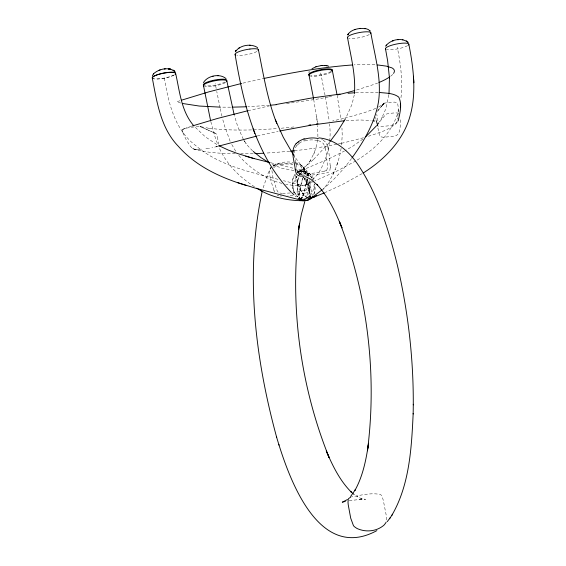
<?xml version="1.0" encoding="UTF-8"?>
<svg xmlns="http://www.w3.org/2000/svg" width="566" height="566" viewBox="0 0 566 566"><rect width="100%" height="100%" fill="white"/><g stroke="black" fill="none" stroke-linecap="round" stroke-linejoin="round"><path stroke-width="0.42" stroke-dasharray="2.83 2.12" d="M182.429 130.371L182.705 129.48L185.57 128.249L196.069 126.593L199.713 126.494L208.55 128.213L207.687 128.079C230.631 131.057 253.886 130.215 276.894 128.595M314.279 183.823L313.663 188.655A15.664 12.657 -49.9 0 1 312.517 191.782L310.826 194.57M400.452 119.773C399.992 125.518 401.478 136.399 392.91 136.25A71.139 66.052 46.2 0 1 391.375 136.498L383.5 137.29L380.196 136.71A1.776 1.648 46.2 0 1 379.807 136.349L377.614 126.756M330.24 167.685L329.844 170.401L328.641 171.88M307.31 176.068A16.209 3.332 -75.5 0 0 307.338 175.545L306.928 171.795A10.188 2.094 -75.5 0 0 306.383 171.484L296.138 168.958M317.894 136.788L317.703 125.546M386.557 519.949L386.486 517.246A54.124 50.254 46.2 0 0 386.373 516.058L383.359 500.627A44.311 41.148 46.2 0 0 382.531 497.903L381.265 495.25A3.127 2.908 46.2 0 0 380.43 494.486C370.963 492.547 360.889 495.186 351.451 496.884M329.752 141.139L330.12 134.552A53.013 20.652 73.7 0 0 329.936 128.171L329.589 123.982M271.928 170.515L272.798 176.705A92.753 74.047 36.8 0 0 273.208 178.46L276.434 188.924A37.094 29.687 36.5 0 0 277.149 190.65L278.543 192.773L281.875 193.346M397.905 116.412L398.315 107.653L397.573 102.97L394.53 102.092L387.943 102.566A23.928 22.215 46.2 0 0 384.427 103.231M400.976 97.734C402.985 80.846 400.565 63.831 397.304 47.261M329.66 141.896L326.787 155.325L321.559 167.833A183.731 71.578 73.7 0 1 317.208 174.745L311.965 180.596M341.574 145.03L342.218 135.267L341.97 128.058M307.027 178.948L305.258 187.99A16.86 3.467 -75.5 0 1 304.89 189.384A16.209 3.332 -75.5 0 1 304.494 190.763A15.416 3.17 -75.5 0 1 304.19 191.775L302.612 196.183M317.646 139.611L316.04 147.45L313.741 154.214L314.42 152.431L309.354 162.392L310.493 160.61L303.539 169.093L305.152 167.543L299.662 171.555L301.643 170.465L297.645 172.319M388.87 94.805L385.708 109.104L381.774 118.096L382.163 117.431L379.602 121.612M397.53 119.108L397.728 117.806M341.121 148.235C338.709 163.107 333.063 177.844 323.144 189.348M354.281 94.883L352.038 104.264L345.826 118.082M306.864 195.553L309.029 190.346L309.128 187.954A34.561 30.564 15.1 0 0 308.838 186.398M309.064 190.226L309.199 189.553L307.883 191.796M309.107 190.056L309.05 186.73L307.968 181.311M398.782 109.486C393.306 131.878 375.633 148.83 356.552 160.475M295.247 174.71C294.497 182.457 299.485 189.695 304.388 195.27M263.169 187.785L268.199 173.09L270.923 167.84L269.699 169.574L269.275 171.342L270.187 177.809A93.496 74.868 36.4 0 0 270.718 180.2M336.827 165.201L338.213 160.928M396.922 121.754L395.952 123.65A3.566 3.311 46.2 0 1 395.301 124.216L391.29 125.404A67.474 62.649 46.2 0 1 389.267 125.744L381.795 126.522L378.421 126.147M313.996 194.11L314.986 189.242L314.668 184.905M302.824 195.673L303.029 195.143A13.485 2.773 -75.5 0 0 304.091 192.1L305.258 187.99A17.978 3.693 -75.5 0 0 305.909 185.238M313.783 194.626L314.873 190.579A16.69 15.367 69.3 0 0 314.958 187.12L314.894 186.384A18.841 17.348 69.3 0 0 314.512 184.162M333.006 174.328L335.305 169.177M293.747 176.514A12.035 11.072 69.3 0 1 295.013 174.54L292.587 179.868L292.36 185.315A18.345 16.888 69.3 0 0 292.587 186.801A18.544 17.072 69.3 0 0 293.945 191.181L295.77 194.421A15.77 14.518 69.3 0 0 297.758 196.784M299.506 174.922L302.187 171.597A10.082 5.469 -89.6 0 1 302.824 171.272A9.749 5.285 -89.6 0 1 303.482 171.088L304.147 171.059A9.629 5.221 -89.6 0 1 304.812 171.187L305.463 171.477A10.068 5.462 -89.6 0 1 306.093 171.915L307.748 174.017L308.965 176.925A13.542 7.344 -89.6 0 0 308.208 174.922A12.155 6.594 -89.6 0 0 307.239 173.196A10.874 5.901 -89.6 0 0 306.687 172.496A10.337 5.603 -89.6 0 0 306.093 171.915L305.463 171.477A9.749 5.285 -89.6 0 0 304.812 171.187L304.147 171.059A9.707 5.264 -89.6 0 0 303.482 171.088L296.733 170.854L298.063 170.953M397.183 122.199C389.783 130.208 378.456 132.805 368.508 136.272M182.542 129.706L182.705 129.48A7.4 6.87 46.2 0 1 184.141 128.723M351.521 158.544C343.187 169.779 333.714 180.243 322.931 189.171M377.289 111.431L384.293 102.977L380.6 107.314M377.897 110.596L380.331 107.632M379.751 121.662L385.757 114.459A1.74 1.613 46.2 0 1 386.118 114.205L386.691 113.985A20.39 18.933 46.2 0 1 389.309 113.448A51.81 48.103 46.2 0 1 390.052 113.32L395.485 112.832L399.037 113.25M382.064 105.545L383.642 103.698A1.74 1.613 46.2 0 1 384.01 103.444L384.441 103.274M297.058 176.486C293.259 181 291.915 187.572 293.952 193.148M382.977 104.519L383.847 103.536L377.84 107.462M328.966 142.88L313.522 159.513L314.151 158.905L308.491 163.977L296.994 172.8M381.838 105.814L383.316 104.123M271.121 167.642L270.732 168.045L271.666 167.09M296.817 145.363C291.83 152.162 296.28 161.699 296.803 169.368A37.002 36.528 85.3 0 0 297.27 171.314L297.716 172.644M311.321 181.141C304.6 188.464 294.235 185.393 285.646 184.247M362.933 139.045L352.781 146.24L345.232 150.606M306.814 189.44L307.345 187.035A33.875 30.196 9.7 0 0 307.14 185.563L305.378 177.717M326.724 170.324L327.473 167.713A33.875 30.387 83.7 0 0 327.473 166.064L326.15 152.905A88.381 79.014 83.8 0 0 325.563 149.629M299.237 174.434C304.303 169.871 312.602 173.373 313.713 179.854M297.079 172.326L329.256 158.65L344.496 151.009M298.671 143.863L299.258 143.481M273.024 166.1C278.882 162.336 286.155 161.26 292.955 162.392M274.878 166.708L275.394 166.39M272.975 166.213L273.562 165.859M355.894 160.886L337.449 170.812L314.767 180.986M362.183 173.592L342.14 184.65L325.139 192.525M217.45 146.382L211.932 147.832M217.167 146.516L216.141 146.898L217.408 146.502M375.789 108.424L364.235 112.726L344.361 118.244M314.045 181.283L303.249 185.712L283.446 180.688M306.383 171.484L304.091 174.767A10.952 2.25 -75.5 0 1 304.487 173.911A10.245 2.108 -75.5 0 1 305.223 172.602A9.509 1.953 -75.5 0 1 305.845 171.809A9.565 1.967 -75.5 0 1 306.383 171.484L307.225 172.68M184.134 128.715L192.079 126.048M304.076 141.033L304.918 140.729M279.781 164.359L280.58 164.098M278.352 163.673L279.229 163.39M179.924 100.727L176.762 101.816L180.688 103.033M297.157 172.609A9.771 8.992 69.3 0 1 298.678 171.838L299.761 171.512A9.728 8.957 69.3 0 1 300.886 171.335C306.015 170.989 310.366 174.887 312.644 179.16A18.282 16.824 69.3 0 1 312.984 179.832M356.573 90.029L374.706 84.185A58.1 12.275 -11.1 0 0 377.572 83.082M304.359 190.473L293.789 192.582M363.443 137.75L345.38 142.399M303.482 171.088L302.187 171.597A11.087 6.014 -89.6 0 0 301.006 172.637A12.275 6.658 -89.6 0 0 299.973 174.073A13.846 7.507 -89.6 0 0 299.619 174.703M304.841 193.063L295.24 195.037M324.375 171.257L313.656 173.139L302.003 174.109M338.334 143.969L341.638 143.248M343.633 118.421L332.624 120.933M242.927 83.131L263.409 78.554M247.936 110.703L269.275 105.927M257.282 135.967L278.132 131.34M341.468 143.283L345.607 142.342M331.598 96.255L329.03 96.807M328.386 96.949L322.585 98.123A82.707 17.475 -11.1 0 1 316.776 99.213L286.269 103.62M336.763 144.295L317.668 147.768M294.447 150.804L313.953 148.327M300.886 171.335L299.761 171.512A9.622 8.858 69.3 0 0 298.678 171.838M313.635 148.377L317.929 147.726M349.194 500.684L361.688 499.254L359.353 499.396L365.601 499.339L360.698 498.526M209.477 148.214L209.045 148.278M208.691 148.327L205.55 148.738M292.962 195.348L287.875 195.857M293.881 126.975L280.517 128.298M201.864 149.148L201.425 149.183M289.742 151.292L265.079 153.174M290.209 192.992L282.236 193.353M269.381 105.318L247.866 106.719M346.059 120.593L359.912 119.964L371.162 120.537M200.583 149.261L199.055 149.374M306.991 175.828L325.634 173.104A12.105 11.079 79.9 0 0 328.669 172.092M198.899 149.389L195.1 149.396M355.667 92.668L369.52 92.201L379.899 92.513M301.749 174.116L299.039 173.896L297.872 172.984M253.179 153.655L240.755 153.811M230.588 107.179L221.759 107.151M281.55 196.041L280.014 195.97M235.237 153.768C221.051 153.244 206.378 153.174 192.822 148.589M297.758 171.986L300.143 173.097A14.214 4.945 68 0 1 301.657 174.682M293.966 170.543L281.401 168.123L271.255 163.928M278.819 195.815L277.149 195.27M294.957 162.739C301.678 163.015 305.208 169.22 306.291 175.149M295.049 163.036L301.013 165.279L303.977 169.163M297.865 173.132L301.048 174.802M295.792 163.984L300.157 165.753L302.336 168.76A33.762 30.097 9.4 0 1 302.952 170.232L303.263 171.052A88.381 78.858 8.9 0 1 304.26 173.932L304.43 174.512M270.881 162.782L295.289 168.746M194.202 149.219L195.107 149.438M194.57 149.304L196.218 149.721M277.984 179.323C254.148 173.224 229.57 167.656 208.295 154.766A95.145 88.346 46.2 0 1 196.055 145.844C174.123 129.557 168.215 101.781 164.098 76.417M281.932 183.412L277.114 182.04A90.659 75.957 -81.7 0 1 269.862 179.174C257.94 173.203 246.741 165.237 238.314 154.808M318.255 140.658L318.906 140.863A25.746 23.928 -63 0 1 319.387 141.026L323.306 143.361L325.011 146.99A33.762 30.246 83.8 0 1 325.393 148.688L325.584 149.622M362.099 498.922L356.955 496.559L357.549 496.906L353.573 494.09M321.637 139.399L322.684 139.88M211.139 131.439L213.962 132.685M209.073 130.534L211.38 131.553M213.828 132.628L214.521 132.932M208.281 130.18L209.137 130.562M207.368 129.777L208.55 130.3M214.196 132.791L215.696 133.484A2.123 1.974 46.2 0 1 216.686 134.574L217.266 136.76M207.496 129.833L204.977 128.708M201.043 126.947L200.513 126.713L202.472 127.583M206.399 129.345L206.852 129.543M214.691 133.01L215.363 133.314M205.104 128.765L202.423 127.562M216.877 144.528L205.196 136.753L194.379 126.416M323.136 140.12L326.073 142.547L327.714 146.375M254.509 186.773C239.489 177.158 226.23 163.97 219.049 147.422M311.024 174.951L300.539 164.607L294.447 156.449M191.895 147.853L191.853 147.818A11.2 10.4 46.2 0 1 191.11 147.054A25.208 23.404 46.2 0 1 189.44 144.924L185.733 138.896L183.059 133.06M301.713 165.484L302.216 165.98M252.578 150.839L248.127 146.162L244.441 141.189L246.182 143.707M297.072 196.062L297.992 197.003M303.213 176.79C307.77 181.934 311.682 188.294 312.234 195.27M301.834 174.901L298.947 172.262A9.933 3.453 68 0 0 297.221 172.198M296.188 194.994L295.367 193.82A18.416 16.959 69.3 0 1 292.587 186.801L292.36 185.315A17.702 16.294 69.3 0 1 292.261 183.865A16.867 15.53 69.3 0 1 292.381 181.127A15.027 13.832 69.3 0 1 292.884 178.7A13.4 12.339 69.3 0 1 293.74 176.514M304.14 195.843A15.416 5.363 68 0 1 303.963 195.603L300.631 189.964L297.582 182.28A16.308 5.674 68 0 1 297.207 180.95L296.336 176.182L296.386 176.705A14.214 4.945 68 0 0 297.207 180.95L297.582 182.28A16.923 5.886 68 0 0 298.013 183.632A17.97 6.254 68 0 0 298.997 186.285M235.689 151.214L231.232 143.545M243.734 139.915L244.965 141.96M243.323 139.236L237.897 127.081L234.381 115.591M312.644 179.16L313.309 180.526M230.136 141.252L224.469 125.666A178.516 149.558 -81.7 0 1 222.94 120.119L222.459 118.223M298.664 195.914L297.73 192.582A16.803 9.113 -89.6 0 1 297.27 189.178L297.221 188.443A18.749 10.167 -89.6 0 1 297.228 184.65L298.268 178.205A15.791 8.568 -89.6 0 1 298.65 176.995L298.268 178.205A16.846 9.134 -89.6 0 0 297.935 179.514A17.68 9.587 -89.6 0 0 297.652 180.915A18.225 9.884 -89.6 0 0 297.313 183.504L297.334 189.9L298.699 195.999M273.894 190.268L270.767 180.193M217.365 143.403L214.535 135.416L210.849 121.747M306.34 175.701L305.965 174.519A89.258 79.58 9.3 0 0 304.975 171.569L304.741 171.01A37.278 33.111 11.1 0 0 304.02 169.149M307.281 178.969L307.847 181.219M217.337 137.043L218.61 143.205A15.112 14.03 46.2 0 1 218.688 144.061L218.688 144.21M377.939 120.834L376.758 114.311M307.529 179.514L308.923 186.391M221.978 116.278L220.209 108.439M220.047 107.674L216.757 91.423M328.195 148.497L328.322 149.141M320.703 72.964L325.181 96.043M216.177 88.473L215.158 83.28M337.124 95.23L341.185 120.225M325.316 96.758L329.27 121.202M313.705 99.46L317.42 122.702M308.739 184.919L308.852 185.528M376.043 119.426L375.697 117.296M316.663 116.801L317.42 122.716M309.772 180.533L310.104 184.863A18.544 10.054 -89.6 0 1 309.843 189.433L309.008 193.6A15.515 8.412 -89.6 0 1 308.633 194.81L309.34 192.291A18.331 9.94 -89.6 0 0 310.104 184.863A18.062 9.799 -89.6 0 0 309.942 181.912A16.98 9.205 -89.6 0 0 309.602 179.542M310.161 195.249L310.048 194.18A13.471 4.691 68 0 0 309.871 193.02L309.616 191.782A15.416 5.363 68 0 0 309.298 190.48L306.977 183.872L303.242 176.847L299.739 190.636A18.338 3.771 -75.5 0 0 299.555 191.874A17.666 3.629 -75.5 0 0 299.329 193.678L299.159 195.886A16.732 3.438 -75.5 0 1 299.329 193.678L300.447 186.858A17.999 3.7 -75.5 0 1 301.239 183.441A16.732 3.438 -75.5 0 1 302.003 180.667A16.039 3.297 -75.5 0 1 302.414 179.33L302.619 178.679A12.905 2.653 -75.5 0 1 303.256 176.847A16.923 5.886 68 0 1 303.942 177.943A17.97 6.254 68 0 1 305.258 180.271A18.338 6.382 68 0 1 307.487 185.096A17.985 6.261 68 0 1 308.484 187.799A16.456 5.724 68 0 1 309.298 190.48L309.616 191.782A14.433 5.023 68 0 1 309.871 193.02L310.048 194.18A12.615 4.386 68 0 1 310.083 194.456M330.226 165.937L328.903 152.502A89.258 79.94 83.8 0 0 328.28 149.155M183.101 133.045A10.719 9.947 46.2 0 1 182.372 130.378M195.051 149.445A5.653 5.25 46.2 0 1 191.916 147.917M392.726 74.379A58.1 12.275 -11.1 0 1 390.349 76.445M374.89 64.8A101.512 21.451 -11.1 0 0 368.063 64.552L357.394 64.708A82.707 17.475 -11.1 0 0 354.125 64.864M305.923 185.188A18.331 3.771 -75.5 0 0 306.857 180.179A17.978 3.693 -75.5 0 0 307.062 178.644M303.963 195.603A16.456 5.724 68 0 1 302.562 193.487A17.985 6.261 68 0 1 301.239 191.159A18.331 6.382 68 0 1 299.011 186.334M307.232 172.665A14.256 2.929 -75.5 0 1 307.331 175.552M225.629 82.452A11.9 2.512 -11.1 0 1 215.448 85.784A11.9 2.512 -11.1 0 1 204.956 86.435M331.174 72.144A11.9 2.512 -11.1 0 1 320.993 75.469A11.9 2.512 -11.1 0 1 310.501 76.12M300.949 171.314A9.771 8.992 69.3 0 1 302.088 171.293M302.018 171.314A10.153 9.346 69.3 0 1 303.157 171.441A11.193 10.301 69.3 0 1 305.357 172.099A12.402 11.419 69.3 0 1 307.373 173.189A13.987 12.877 69.3 0 1 309.262 174.696A15.926 14.659 69.3 0 1 311.067 176.705A17.313 15.933 69.3 0 1 312.46 178.835M224.95 82.049A11.893 2.512 -11.1 0 1 220.174 83.888A11.957 2.526 -11.1 0 1 211.818 85.622A11.893 2.512 -11.1 0 1 205.26 85.791M174.172 75.023A11.893 2.512 -11.1 0 1 154.398 78.957M331.096 71.38A11.893 2.512 -11.1 0 1 321.226 74.677A11.893 2.512 -11.1 0 1 310.67 75.455M369.265 34.576A11.893 2.512 -11.1 0 1 358.908 37.773A11.893 2.512 -11.1 0 1 348.84 38.29M256.822 51.506A11.893 2.512 -11.1 0 1 237.02 55.334M173.868 75.059A11.9 2.512 -11.1 0 1 154.376 78.83M407.612 45.591A11.9 2.512 -11.1 0 1 397.431 48.924A11.9 2.512 -11.1 0 1 386.939 49.575M306.928 189.681A9.841 9.339 34.5 0 1 304.423 190.692M280.913 164.649A24.013 16.888 13.6 0 1 292.827 164.465M275.055 166.079A28.548 21.43 14 0 1 279.448 163.907M273.718 167.678A13.817 10.867 22.6 0 1 274.963 166.8M308.074 192.058A12.105 10.832 16.1 0 1 304.925 193.303M279.689 164.161A26.864 18.791 13.6 0 1 292.693 163.977M273.321 165.64A31.654 23.814 14 0 1 278.118 163.355M274.708 192.086A39.174 31.661 35.4 0 1 273.965 190.261M326.724 170.401A9.841 8.851 54.5 0 1 324.339 171.081M304.954 140.906A24.013 22.145 -51.4 0 1 318.184 140.849M299.11 143.205A28.548 26.531 -61.6 0 1 303.992 140.757M296.867 145.42A13.817 13.266 -72 0 1 298.707 143.927M330.41 165.937A34.561 31.661 83.1 0 1 330.417 167.699M327.657 146.396A37.278 33.642 84 0 1 328.131 148.511M270.364 168.491L270.017 168.993L270.866 167.861L270.364 168.491M200.053 126.558L200.498 126.706L200.081 126.565"/><path stroke-width="0.85" d="M398.301 120.254C400.013 112.988 402.369 103.988 398.705 97.055C393.405 93.008 386.217 93.227 379.899 92.513M391.75 515.485C409.558 485.062 411.496 448.399 413.152 414.015C414.227 364.072 408.68 314.031 397.424 265.39C389.125 231.621 378.979 197.541 360.167 167.968C351.005 153.237 336.961 139.611 318.877 137.878M413.152 414.015L413.166 413.371M413.3 404.86L413.307 404.28M400.339 107.71L400.36 106.762M400.381 104.936L400.403 103.981M388.998 93.935L389.45 77.528M354.443 93.425C355.823 74.542 350.687 55.928 347.517 37.476M298.721 228.721L298.565 229.739L299.57 223.315C289.184 302.011 299.499 384.031 329.157 457.661L326.278 450.953C332.617 465.733 339.833 480.69 351.359 492.172L350.885 491.705L353.573 494.09M298.975 227.037L301.36 214.358L304.876 201.22M262.256 191.188C244.632 272.508 255.018 357.861 276.682 437.398M203.449 82.643C207.545 75.511 219.813 73.198 226.018 78.582M309.008 72.264L309.206 71.783M152.403 75.703L153.619 73.7M347.835 34.703C350.227 30.451 355.519 29.036 360.033 28.427M385.679 46.235C390.101 39.493 401.987 37.038 408.171 42.5L407.768 41.99M347.715 34.929L347.977 34.399M235.307 51.796C239.666 45.209 250.285 43.327 256.95 47.211M302.011 197.513L300.652 199.621L299.662 199.77A10.952 2.25 -75.5 0 1 299.527 199.557M345.401 118.846L337.407 131.687L330.049 141.507M397.827 121.209L398.103 120.728M311.781 197.548C310.09 200.039 306.864 197.555 305.3 196.14M312.963 196.154C311.144 199.26 307.324 201.057 303.786 200.201M387.257 521.633L390.377 517.508M389.528 518.774L392.578 514.232M386.401 44.976L386.062 45.464M348.444 33.67L348.104 34.165M312.927 196.211L309.609 199.388A9.551 8.794 69.3 0 1 306.376 200.371L304.105 200.265M351.995 157.893C364.03 141.203 374.791 122.737 378.421 102.227C381.951 78.872 374.713 55.687 370.857 32.849M378.831 122.801L377.6 124.435A1.571 1.457 46.2 0 0 377.465 124.845L377.487 125.815M350.63 496.446L355.335 489.717L355.002 490.29C362.99 475.879 366.195 459.408 368.558 443.263L367.447 450.784C377.31 373.935 367.49 294.101 339.515 221.844L341.998 227.893C335.695 212.491 328.478 196.975 317.052 184.643L317.512 185.117L310.55 179.139L305.527 176.585M376.616 125.666L365.693 136.823M310.147 195.404C307.571 198.517 303.079 200.541 299.145 198.864M153.436 73.898C158.777 68.847 168.93 66.484 174.866 71.585L173.054 70.064M296.103 143.665C289.813 150.761 294.624 161.402 295.268 169.758M322.28 189.709L310.748 198.496M347.382 499.566L342.288 502.212L345.324 501.363M305.307 200.067C302.874 202.012 299.98 199.416 299.145 197.053M313.776 197.322L316.479 195.461M311.993 68.712L316.444 66.569M298.02 142.165L298.685 141.748M363.605 172.75C382.467 160.801 399.44 144.344 407.697 123.225C417.319 97.904 413.93 70.035 408.822 44.148M238.647 48.252L239.383 47.82M376.843 530.632C318.177 562.526 288.674 477.881 276.477 436.733M305.088 200.215L303.793 200.725A9.558 5.186 -89.6 0 1 301.812 200.336L299.527 197.796M324.36 192.865L308.307 199.43M350.736 497.132L348.684 498.497A3.24 3.007 46.2 0 0 348.203 499.445L348.019 502.275A44.297 41.134 46.2 0 0 348.281 505.07L350.701 518.145L353.417 525.559A6.934 6.438 46.2 0 0 354.45 526.734L356.53 528.191A14.702 13.648 46.2 0 0 358.405 529.068C366.45 532.259 376.05 531.318 382.97 525.97A14.723 13.676 46.2 0 0 384.42 524.675L385.828 522.772A6.693 6.212 46.2 0 0 386.132 522.093M303.921 139.123L304.848 138.79M355.073 29.489L354.726 29.609L355.342 29.397M393.03 40.787L392.691 40.908L393.306 40.695M159.11 70.269L160.114 69.929M315.828 66.781L321.41 65.507M181.53 100.189L208.911 91.834L241.661 83.428M192.079 126.048L217.401 118.478L247.936 110.703M308.739 199.437L309.899 198.326L310.196 196.204A10.846 3.771 68 0 1 310.161 197.039A10.245 3.566 68 0 1 309.899 198.326A9.523 3.311 68 0 1 308.739 199.437A10.245 3.566 68 0 1 308.187 199.409M218.674 146.106L256.518 136.144M354.769 90.532L351.118 91.522A102.312 21.621 -11.1 0 1 337.98 94.812M213.156 76.261L212.335 76.46M264.053 78.419C293.238 72.349 322.691 67.121 352.455 64.963M279.689 131.015L312.637 124.916L344.545 120.721M276.166 104.491L310.642 98.166L340.046 94.097M316.528 123.926L318.014 123.685M309.029 125.065L310.543 124.853M165.293 68.91L164.26 69.024M290.528 151.214L293.655 150.889M360.408 28.392L366.202 28.739L368.431 29.602L370.206 31.201L369.81 30.691M398.598 39.67L397.757 39.754M321.778 65.479L325.634 65.486L328.712 66.18M359.799 28.456L360.641 28.371M321.17 65.536L322.012 65.451M276.519 104.66L270.555 105.212M348.048 93.27L354.917 92.725M304.805 175.962L302.562 176.054M263.643 153.252L254.898 153.598M246.238 106.79L232.102 107.165M302.364 176.061C299.329 176.585 296.068 175.078 295.77 171.816A39.054 38.438 84.7 0 1 295.247 169.765M218.214 75.703L217.613 75.703M250.115 45.238L249.514 45.245M220.33 107.13L199.282 106.047L182.429 103.472M302.937 200.732C288.497 200.619 273.852 197.803 261.131 190.756M364.44 28.42L365.049 28.505M402.405 39.719L402.992 39.797M373.015 120.77L374.65 121.039M270.039 162.576L253.561 158.43L237.451 153.499L228.254 150.054L218.886 145.667M302.209 197.102A10.188 2.094 -75.5 0 1 301.282 198.829A9.565 1.967 -75.5 0 1 300.652 199.621A9.509 1.953 -75.5 0 1 300.122 199.947L255.294 188.131L237.996 182.733M245.672 156.159L254 158.565M246.627 185.563C221.37 177.986 196.19 166.602 178.453 146.424C160.638 128.114 156.881 101.993 152.289 78.009M298.643 198.638L298.155 198.369M256.646 188.167L261.747 191.11M269.133 162.796L260.806 157.497L253.207 151.398M406.904 41.233L406.374 40.893M173.571 70.375L174.866 71.585M293.987 194.86L292.014 193.063M291.391 192.44C255.634 155.586 243.38 103.422 235.074 54.414M296.089 196.678L295.756 196.296M257.749 48.117L257.396 47.657M193.346 125.263C181.162 110.816 179.67 91.076 175.63 73.382M377.692 125.595L376.362 121.131A79.509 73.828 46.2 0 1 376.248 120.558M293.62 155.218L283.29 137.276L275.416 119.942L276.795 123.402M299.485 199.473L299.662 199.77A10.245 2.108 -75.5 0 0 300.122 199.947M253.03 128.807L254.856 133.498M275.592 120.395C267.088 97.635 263.24 73.502 258.414 49.78M278.826 444.416L279.045 445.131M234.168 114.799L226.683 80.245M210.651 120.933L203.335 84.815M308.887 74.556L313.55 98.611M332.228 69.929L336.975 94.444M385.467 48.718L387.625 60.746L389.479 78.108M413.456 76.24L413.767 82.806L413.484 76.82M393.533 73.389A58.1 12.275 -11.1 0 0 391.785 67.821L386.323 66.123L378.668 65.076A101.512 21.451 -11.1 0 0 377.43 64.977M389.599 76.983A58.1 12.275 -11.1 0 1 378.923 82.523M204.001 86.131A11.9 2.512 -11.1 0 1 214.479 80.853A11.9 2.512 -11.1 0 1 226.641 81.603M309.545 75.816A11.9 2.512 -11.1 0 1 320.547 70.432A11.9 2.512 -11.1 0 1 331.945 71.564M204.071 85.501A11.893 2.512 -11.1 0 1 214.408 80.117A11.893 2.512 -11.1 0 1 226.322 81.087M153.11 78.674A11.893 2.512 -11.1 0 1 163.355 73.255A11.893 2.512 -11.1 0 1 175.198 74.288M309.326 75.045A11.893 2.512 -11.1 0 1 320.292 69.738A11.893 2.512 -11.1 0 1 331.931 70.7M347.871 37.915A11.893 2.512 -11.1 0 1 359.332 32.573A11.893 2.512 -11.1 0 1 370.426 33.755M258.054 50.622A11.893 2.512 -11.1 0 0 256.639 48.881A11.957 2.526 -11.1 0 0 249.931 49.037M235.796 55.036A11.893 2.512 -11.1 0 1 238.173 51.966A11.893 2.512 -11.1 0 1 249.924 49.037M153.195 78.589A11.9 2.512 -11.1 0 1 163.178 73.156A11.9 2.512 -11.1 0 1 175.177 74.167M385.998 49.313A11.9 2.512 -11.1 0 1 396.992 43.936A11.9 2.512 -11.1 0 1 408.39 45.061M304.911 139.073A26.864 24.77 -50.7 0 1 318.396 138.62M298.579 141.55A31.654 29.418 -61.9 0 1 303.864 138.925M296.082 143.637A16.81 16.322 -83.6 0 1 298.006 142.144M236.008 50.593L235.668 51.089L236.008 50.593M325.811 65.507L325.011 65.43L325.811 65.507M169.326 68.967L168.406 68.875L169.326 68.967M326.257 65.564L325.634 65.486L326.992 65.691L326.257 65.564M169.878 69.045L169.149 68.946L170.727 69.208L169.878 69.045"/></g></svg>
